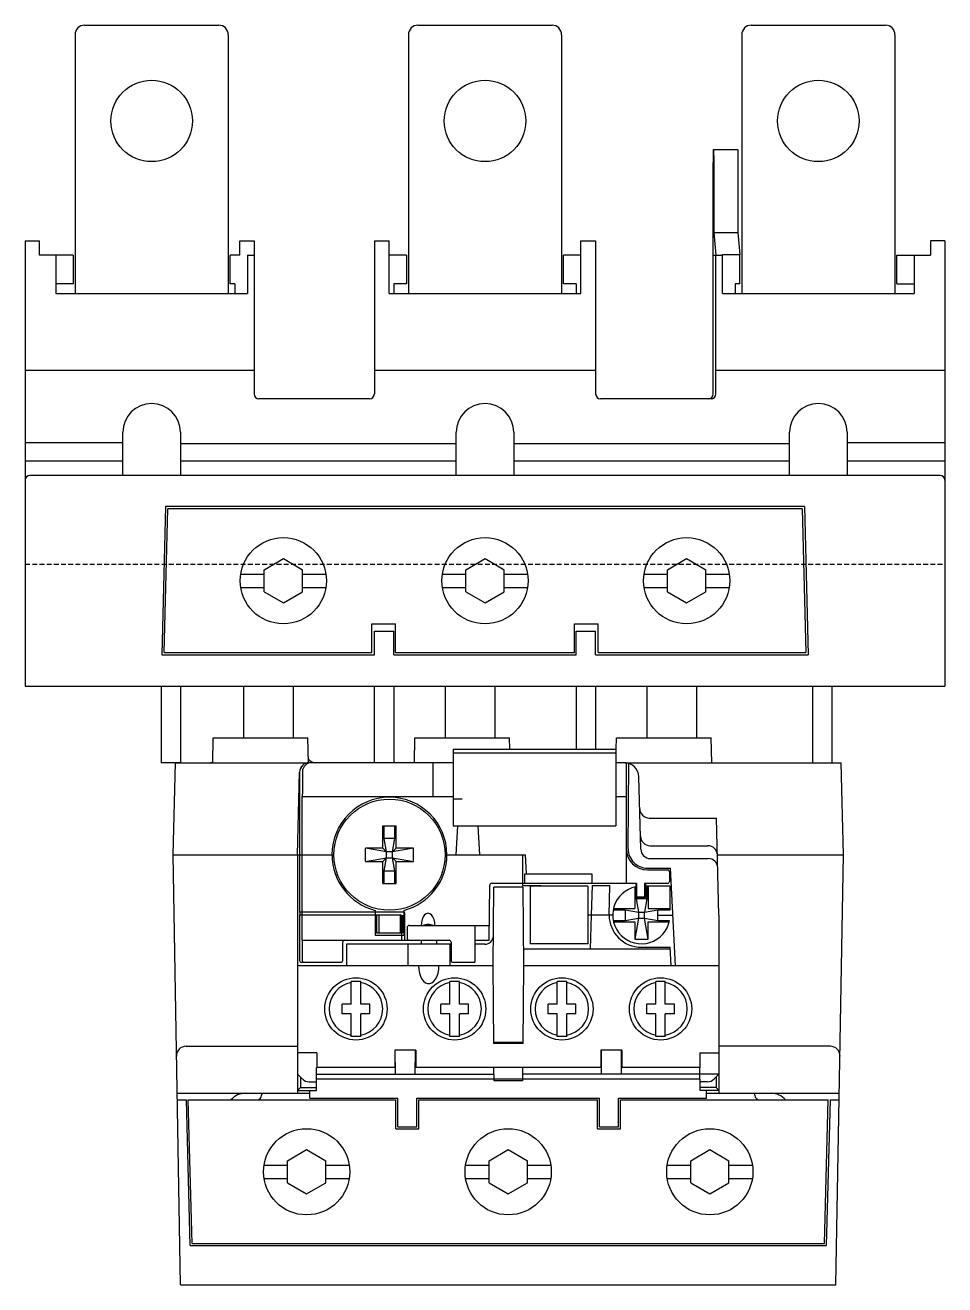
# Model space of a CAD drawing. Extents: x 0 to 96, y 0 to 131.
import ezdxf

# ---------------------------------------------------------------- set-up
doc = ezdxf.new("R2010")
doc.units = 0
doc.linetypes.add('DASHED', pattern=[0.75, 0.5, -0.25])
doc.layers.add('-15N-THT. THIẾT BỊ ĐÓNG MỞ', color=40, linetype='CONTINUOUS')

# ---------------------------------------------------------------- blocks, each defined once
blk = doc.blocks.new('06 - N - SC ROLE NHIỆT LRD4xxx')
at = {"layer": '-15N-THT. THIẾT BỊ ĐÓNG MỞ'}
for p, q in [((5.2, 55.28), (5.2, 28.28)), ((6.2, 56.28), (20.2, 56.28)), ((21.2, 55.28), (21.2, 28.28)), ((40, 55.28), (40, 28.28)), ((41, 56.28), (55, 56.28)), ((56, 55.28), (56, 28.28)), ((74.8, 55.28), (74.8, 28.28)), ((75.8, 56.28), (89.8, 56.28)), ((90.8, 55.28), (90.8, 28.28)), ((71.82, 40.78), (71.86, 43.14)), ((71.86, 43.31), (74.37, 43.31)), ((71.82, 17.78), (71.82, 40.78)), ((74.39, 40.81), (74.41, 34.64)), ((71.9, 34.64), (74.41, 34.64)), ((71.9, 34.64), (72.1, 32.28)), ((74.41, 34.64), (74.6, 32.33)), ((0, 33.78), (0, -12.72)), ((0, 33.78), (1.5, 33.78)), ((1.5, 32.28), (1.5, 33.78)), ((22.4, 33.78), (23.9, 33.78)), ((22.4, 32.28), (22.4, 33.78)), ((23.9, 33.78), (23.9, 17.78)), ((36.45, 33.78), (36.45, 17.78)), ((36.45, 33.78), (38, 33.78)), ((38, 28.28), (38, 33.78)), ((58, 28.28), (58, 33.78)), ((58, 33.78), (59.55, 33.78)), ((59.55, 33.78), (59.55, 17.78)), ((96, 33.78), (94.5, 33.78)), ((94.5, 33.78), (94.5, 32.28)), ((96, 33.78), (96, -12.72)), ((5, 32.28), (1.5, 32.28)), ((3.2, 32.28), (3.2, 28.28)), ((5, 32.28), (5, 29.28)), ((21.4, 29.28), (21.4, 32.28)), ((22.4, 32.28), (21.4, 32.28)), ((23.2, 32.28), (23.2, 28.28)), ((23.2, 32.28), (23.9, 32.28)), ((39.8, 32.28), (38, 32.28)), ((39.8, 32.28), (39.8, 29.28)), ((58, 32.28), (56.2, 32.28)), ((56.2, 29.28), (56.2, 32.28)), ((71.82, 32.28), (72.8, 32.28)), ((72.1, 17.78), (72.1, 32.28)), ((72.8, 32.33), (74.6, 32.33)), ((72.8, 28.28), (72.8, 32.33)), ((74.6, 29.28), (74.6, 32.33)), ((91, 29.28), (91, 32.28)), ((91, 32.28), (94.5, 32.28)), ((92.8, 32.28), (92.8, 28.28)), ((5, 29.28), (3.2, 29.28)), ((21.9, 29.28), (21.4, 29.28)), ((21.9, 29.28), (21.9, 28.28)), ((38.5, 29.28), (38.5, 28.28)), ((39.8, 29.28), (38.5, 29.28)), ((57.5, 29.28), (56.2, 29.28)), ((57.5, 29.28), (57.5, 28.28)), ((74.1, 29.28), (74.1, 28.28)), ((74.6, 29.28), (74.1, 29.28)), ((91, 29.28), (92.8, 29.28)), ((3.2, 28.28), (23.2, 28.28)), ((38, 28.28), (38.5, 28.28)), ((38.5, 28.28), (58, 28.28)), ((72.8, 28.28), (92.8, 28.28)), ((0, 20.28), (23.9, 20.28)), ((36.45, 20.28), (59.55, 20.28)), ((72.1, 20.28), (96, 20.28)), ((35.95, 17.28), (24.4, 17.28)), ((71.6, 17.28), (60.05, 17.28)), ((71.38, 17.28), (71.35, 17.28)), ((10.2, 9.28), (10.2, 13.78)), ((16.2, 13.78), (16.2, 9.28)), ((45, 9.28), (45, 13.78)), ((51, 13.78), (51, 9.28)), ((79.8, 9.28), (79.8, 13.78)), ((85.8, 13.78), (85.8, 9.28)), ((0, 12.72), (10.2, 12.72)), ((16.2, 12.62), (45, 12.62)), ((51, 12.62), (79.8, 12.62)), ((85.8, 12.72), (96, 12.72)), ((0, 10.81), (10.2, 10.81)), ((16.2, 10.81), (45, 10.81)), ((51, 10.81), (79.8, 10.81)), ((85.8, 10.81), (96, 10.81)), ((95.5, 9.28), (0.5, 9.28)), ((14.66, 6.03), (14.25, -9.47)), ((14.5, -9.22), (14.9, 5.78)), ((81.34, 6.03), (14.66, 6.03)), ((81.1, 5.78), (14.9, 5.78)), ((81.1, 5.78), (81.5, -9.22)), ((81.34, 6.03), (81.75, -9.47)), ((24.95, -0.57), (26.95, 0.59)), ((26.95, 0.59), (28.95, -0.57)), ((46, -0.57), (48, 0.59)), ((48, 0.59), (50, -0.57)), ((67.05, -0.57), (69.05, 0.59)), ((69.05, 0.59), (71.05, -0.57)), ((22.5, -1.02), (24.95, -1.02)), ((24.95, -2.88), (24.95, -0.57)), ((28.95, -2.88), (28.95, -0.57)), ((28.95, -1.02), (31.4, -1.02)), ((43.55, -1.02), (46, -1.02)), ((46, -2.88), (46, -0.57)), ((50, -2.88), (50, -0.57)), ((50, -1.02), (52.44, -1.02)), ((64.6, -1.02), (67.05, -1.02)), ((67.05, -2.88), (67.05, -0.57)), ((71.05, -2.88), (71.05, -0.57)), ((71.05, -1.02), (73.5, -1.02)), ((22.5, -2.42), (24.95, -2.42)), ((28.95, -2.42), (31.4, -2.42)), ((43.55, -2.42), (46, -2.42)), ((50, -2.42), (52.44, -2.42)), ((64.6, -2.42), (67.05, -2.42)), ((71.05, -2.42), (73.5, -2.42)), ((24.95, -2.88), (26.95, -4.03)), ((26.95, -4.03), (28.95, -2.88)), ((46, -2.88), (48, -4.03)), ((48, -4.03), (50, -2.88)), ((67.05, -2.88), (69.05, -4.03)), ((69.05, -4.03), (71.05, -2.88)), ((36.2, -9.22), (36.2, -6.22)), ((36.2, -6.22), (38.65, -6.22)), ((38.65, -9.22), (38.65, -6.22)), ((57.35, -9.22), (57.35, -6.22)), ((57.35, -6.22), (59.8, -6.22)), ((59.8, -9.22), (59.8, -6.22)), ((36.47, -6.97), (38.47, -6.97)), ((36.47, -9.47), (36.47, -6.97)), ((38.47, -9.47), (38.47, -6.97)), ((57.53, -9.47), (57.53, -6.97)), ((57.53, -6.97), (59.53, -6.97)), ((59.53, -9.47), (59.53, -6.97)), ((14.25, -9.47), (36.47, -9.47)), ((14.5, -9.22), (36.2, -9.22)), ((38.47, -9.47), (57.53, -9.47)), ((38.65, -9.22), (57.35, -9.22)), ((59.53, -9.47), (81.75, -9.47)), ((59.8, -9.22), (81.5, -9.22)), ((0, -12.72), (96, -12.72)), ((14.2, -12.72), (14.2, -20.72)), ((16.2, -12.72), (16.2, -20.72)), ((22.78, -12.72), (22.78, -18.12)), ((27.98, -12.72), (27.98, -18.12)), ((36.45, -20.72), (36.45, -12.72)), ((38.5, -12.72), (38.5, -20.72)), ((43.83, -12.72), (43.83, -18.12)), ((49.03, -12.72), (49.03, -18.12)), ((57.5, -12.72), (57.5, -19.3)), ((59.55, -12.72), (59.55, -19.3)), ((64.88, -12.72), (64.88, -18.12)), ((70.08, -12.72), (70.08, -18.12)), ((82.2, -12.72), (82.2, -20.72)), ((84.2, -12.72), (84.2, -20.72)), ((19.58, -20.72), (19.64, -18.12)), ((19.64, -18.12), (29.51, -18.12)), ((29.58, -20.72), (29.51, -18.12)), ((40.63, -20.72), (40.69, -18.12)), ((40.69, -18.12), (50.56, -18.12)), ((50.59, -19.3), (50.56, -18.12)), ((61.71, -19.3), (61.74, -18.12)), ((61.74, -18.12), (71.61, -18.12)), ((71.68, -20.72), (71.61, -18.12)), ((44.67, -19.3), (44.67, -27.3)), ((44.67, -19.3), (61.67, -19.3)), ((44.67, -19.7), (61.67, -19.7)), ((61.67, -19.3), (61.67, -27.3)), ((16.2, -20.72), (14.2, -20.72)), ((15.43, -30.32), (15.68, -20.72)), ((15.68, -20.72), (29.42, -20.72)), ((29.65, -20.7), (44.67, -20.7)), ((38.5, -20.72), (36.45, -20.72)), ((42.55, -20.7), (42.55, -24.25)), ((61.67, -20.7), (62.75, -20.7)), ((62.62, -20.72), (85.17, -20.72)), ((62.75, -20.7), (62.75, -33.3)), ((62.95, -29.7), (63.03, -20.79)), ((85.42, -30.32), (85.17, -20.72)), ((28.42, -30.32), (28.65, -21.7)), ((28.65, -21.7), (28.65, -36.3)), ((64.26, -29.75), (64.06, -22.18)), ((28.88, -24.25), (28.88, -39.25)), ((28.88, -24.25), (44.67, -24.25)), ((44.67, -24.5), (45.6, -24.5)), ((61.67, -24.25), (62.75, -24.25)), ((37.33, -29.62), (37.33, -27.32)), ((37.33, -27.32), (38.73, -27.32)), ((37.47, -28.62), (37.47, -27.32)), ((38.58, -28.62), (38.58, -27.32)), ((38.73, -29.62), (38.73, -27.32)), ((44.67, -27.3), (61.67, -27.3)), ((44.98, -30.32), (45.16, -27.3)), ((47.47, -30.32), (47.28, -27.3)), ((65.15, -26.49), (72.16, -26.49)), ((72.42, -36.62), (72.16, -26.49)), ((38.58, -28.62), (37.47, -28.62)), ((37.71, -30.01), (37.47, -28.62)), ((38.34, -30.01), (38.58, -28.62)), ((35.53, -31.02), (35.53, -29.62)), ((37.33, -29.62), (35.53, -29.62)), ((37.71, -30.01), (35.53, -29.62)), ((37.71, -30.01), (37.33, -29.62)), ((37.71, -30.64), (37.71, -30.01)), ((38.34, -30.01), (37.71, -30.01)), ((40.53, -29.62), (38.34, -30.01)), ((38.34, -30.01), (38.73, -29.62)), ((38.34, -30.64), (38.34, -30.01)), ((40.53, -29.62), (38.73, -29.62)), ((40.53, -31.02), (40.53, -29.62)), ((65.23, -29.38), (71.26, -29.38)), ((16.21, -75.22), (15.43, -30.32)), ((15.43, -30.32), (32.02, -30.32)), ((28.43, -30.32), (28.43, -55.22)), ((35.53, -31.02), (37.71, -30.64)), ((35.53, -31.02), (37.33, -31.02)), ((37.33, -31.02), (37.71, -30.64)), ((37.33, -33.32), (37.33, -31.02)), ((37.47, -32.02), (37.71, -30.64)), ((37.71, -30.64), (38.34, -30.64)), ((38.34, -30.64), (40.53, -31.02)), ((38.73, -31.02), (38.34, -30.64)), ((38.58, -32.02), (38.34, -30.64)), ((38.73, -31.02), (40.53, -31.02)), ((38.73, -33.32), (38.73, -31.02)), ((44.02, -30.32), (52.22, -30.32)), ((51.93, -30.32), (51.93, -33.52)), ((52.33, -32.3), (52.22, -30.32)), ((65.26, -30.72), (71.3, -30.72)), ((72.26, -30.32), (85.42, -30.32)), ((84.64, -75.22), (85.42, -30.32)), ((37.47, -32.02), (38.58, -32.02)), ((37.47, -33.32), (37.47, -32.02)), ((38.58, -33.32), (38.58, -32.02)), ((52.15, -32.3), (59.15, -32.3)), ((52.15, -33.3), (52.15, -32.3)), ((59.15, -32.3), (59.15, -33.3)), ((64.95, -31.72), (67.37, -31.72)), ((64.95, -31.9), (67.05, -31.9)), ((67.25, -32.1), (67.25, -33.1)), ((67.9, -41.92), (67.37, -31.72)), ((37.33, -33.32), (38.73, -33.32)), ((48.45, -39.25), (48.5, -33.5)), ((48.7, -33.3), (63.82, -33.3)), ((48.84, -41.92), (48.91, -33.72)), ((51.94, -33.72), (48.91, -33.72)), ((51.93, -33.52), (53.82, -33.52)), ((51.94, -33.72), (52.01, -41.92)), ((58.73, -33.62), (52.73, -33.62)), ((52.73, -33.62), (52.73, -39.62)), ((53.83, -33.62), (53.82, -33.52)), ((58.73, -33.62), (58.73, -39.62)), ((59.12, -36.62), (59.21, -33.52)), ((59.21, -33.52), (61.04, -33.52)), ((60.96, -36.62), (61.04, -33.52)), ((63.63, -33.7), (63.63, -35.92)), ((63.74, -33.3), (63.74, -34.8)), ((63.77, -33.67), (63.77, -34.92)), ((63.82, -33.3), (63.82, -34.71)), ((64.65, -33.3), (64.65, -34.71)), ((64.65, -33.3), (67.05, -33.3)), ((64.74, -33.3), (64.74, -34.8)), ((67.33, -33.62), (64.74, -33.62)), ((64.88, -33.62), (64.88, -34.92)), ((65.03, -33.62), (65.03, -35.92)), ((67.33, -36.06), (67.33, -33.62)), ((63.82, -34.71), (63.74, -34.8)), ((63.74, -34.8), (64.74, -34.8)), ((64.88, -34.92), (63.77, -34.92)), ((63.77, -34.92), (64.01, -36.31)), ((63.82, -34.71), (64.65, -34.71)), ((64.89, -34.92), (64.64, -36.31)), ((64.65, -34.71), (64.74, -34.8)), ((28.65, -36.3), (39.51, -36.3)), ((28.65, -36.61), (28.65, -41.35)), ((28.65, -36.61), (39.19, -36.61)), ((36.53, -36.13), (36.53, -38.72)), ((36.68, -36.62), (36.68, -38.47)), ((36.92, -36.62), (36.92, -38.47)), ((39.13, -36.62), (39.13, -38.47)), ((39.29, -36.71), (39.29, -39.25)), ((39.38, -36.62), (39.38, -38.47)), ((39.53, -36.13), (39.53, -38.72)), ((39.61, -36.4), (39.61, -39.25)), ((61.33, -36.62), (58.72, -36.62)), ((59.02, -40.17), (59.12, -36.62)), ((61.38, -36.06), (62.63, -36.06)), ((61.41, -35.92), (63.63, -35.92)), ((62.63, -36.06), (62.63, -37.18)), ((62.63, -36.06), (64.01, -36.31)), ((64.01, -36.31), (64.01, -36.94)), ((64.01, -36.31), (64.64, -36.31)), ((64.64, -36.31), (66.03, -36.06)), ((64.64, -36.94), (64.64, -36.31)), ((65.03, -35.92), (67.33, -35.92)), ((66.02, -36.62), (67.62, -36.62)), ((66.03, -37.18), (66.03, -36.06)), ((66.03, -36.06), (67.33, -36.06)), ((72.42, -36.62), (72.42, -55.22)), ((39.86, -37.95), (39.86, -39)), ((40.11, -37.7), (48.46, -37.7)), ((46.95, -37.7), (46.95, -41.55)), ((61.38, -37.18), (62.63, -37.18)), ((61.41, -37.32), (63.63, -37.32)), ((62.63, -37.18), (64.01, -36.94)), ((64.01, -36.94), (63.63, -39.12)), ((63.63, -37.32), (63.63, -39.12)), ((64.01, -36.94), (64.64, -36.94)), ((64.64, -36.94), (66.03, -37.18)), ((65.03, -39.12), (64.64, -36.94)), ((65.03, -37.32), (67.24, -37.32)), ((65.03, -39.12), (65.03, -37.32)), ((66.03, -37.18), (67.27, -37.18)), ((28.88, -39.25), (44.26, -39.25)), ((28.93, -39.25), (28.93, -41.35)), ((36.53, -38.72), (39.53, -38.72)), ((36.68, -38.47), (39.38, -38.47)), ((41.33, -39.25), (41.33, -39.67)), ((42.93, -39.25), (42.93, -39.67)), ((46.95, -39.25), (48.45, -39.25)), ((63.63, -39.12), (65.03, -39.12)), ((33.15, -41.35), (33.15, -39.45)), ((33.53, -39.67), (33.53, -41.92)), ((44.46, -39.67), (33.53, -39.67)), ((39.93, -39.67), (39.93, -41.92)), ((44.33, -39.67), (44.33, -41.92)), ((44.46, -39.45), (44.46, -41.35)), ((47.97, -39.67), (46.95, -39.67)), ((67.34, -40.17), (51.99, -40.17)), ((58.73, -39.62), (52.73, -39.62)), ((64.32, -39.98), (67.33, -39.98)), ((67.43, -41.92), (67.33, -39.98)), ((48.84, -41.92), (28.43, -41.92)), ((28.85, -41.55), (32.95, -41.55)), ((44.66, -41.55), (46.95, -41.55)), ((48.91, -50.02), (48.84, -41.87)), ((52.01, -41.92), (51.94, -50.02)), ((72.43, -41.92), (52.01, -41.92)), ((35.03, -43.54), (34.03, -43.54)), ((34.03, -45.92), (34.03, -43.54)), ((35.03, -45.92), (35.03, -43.54)), ((44.33, -45.92), (44.33, -43.54)), ((45.33, -43.54), (44.33, -43.54)), ((45.33, -45.92), (45.33, -43.54)), ((55.53, -45.92), (55.53, -43.54)), ((56.53, -43.54), (55.53, -43.54)), ((56.53, -45.92), (56.53, -43.54)), ((65.83, -45.92), (65.83, -43.54)), ((66.82, -43.54), (65.83, -43.54)), ((66.82, -45.92), (66.82, -43.54)), ((33.08, -46.92), (33.08, -45.92)), ((34.03, -45.92), (33.08, -45.92)), ((35.98, -45.92), (35.03, -45.92)), ((35.98, -46.92), (35.98, -45.92)), ((43.38, -46.92), (43.38, -45.92)), ((44.33, -45.92), (43.38, -45.92)), ((46.28, -45.92), (45.33, -45.92)), ((46.28, -46.92), (46.28, -45.92)), ((54.58, -46.92), (54.58, -45.92)), ((55.53, -45.92), (54.58, -45.92)), ((57.48, -45.92), (56.53, -45.92)), ((57.48, -46.92), (57.48, -45.92)), ((65.83, -45.92), (64.88, -45.92)), ((64.88, -46.92), (64.88, -45.92)), ((67.77, -45.92), (66.82, -45.92)), ((67.77, -46.92), (67.77, -45.92)), ((34.03, -46.92), (33.08, -46.92)), ((34.03, -49.3), (34.03, -46.92)), ((35.03, -49.3), (35.03, -46.92)), ((35.98, -46.92), (35.03, -46.92)), ((44.33, -46.92), (43.38, -46.92)), ((44.33, -49.3), (44.33, -46.92)), ((45.33, -49.3), (45.33, -46.92)), ((46.28, -46.92), (45.33, -46.92)), ((55.53, -46.92), (54.58, -46.92)), ((55.53, -49.3), (55.53, -46.92)), ((56.53, -49.3), (56.53, -46.92)), ((57.48, -46.92), (56.53, -46.92)), ((65.83, -46.92), (64.88, -46.92)), ((65.83, -49.3), (65.83, -46.92)), ((66.82, -49.3), (66.82, -46.92)), ((67.77, -46.92), (66.82, -46.92)), ((35.03, -49.3), (34.03, -49.3)), ((45.33, -49.3), (44.33, -49.3)), ((51.94, -49.92), (48.91, -49.92)), ((56.53, -49.3), (55.53, -49.3)), ((66.82, -49.3), (65.83, -49.3)), ((16.79, -50.32), (28.43, -50.32)), ((30.43, -51.02), (28.43, -51.02)), ((30.43, -51.02), (30.43, -52.52)), ((40.78, -50.72), (38.58, -50.72)), ((38.58, -50.72), (38.58, -52.52)), ((38.64, -53.22), (38.62, -50.72)), ((40.71, -53.22), (40.73, -50.72)), ((40.78, -50.72), (40.78, -52.52)), ((51.98, -50.02), (48.88, -50.02)), ((60.08, -50.72), (60.08, -52.52)), ((62.28, -50.72), (60.08, -50.72)), ((60.12, -50.72), (60.14, -53.22)), ((62.23, -50.72), (62.21, -53.22)), ((62.28, -50.72), (62.28, -52.52)), ((70.43, -51.02), (72.43, -51.02)), ((70.43, -51.02), (70.43, -52.52)), ((84.06, -50.32), (72.42, -50.32)), ((30.4, -54.92), (30.42, -52.52)), ((38.63, -52.52), (30.43, -52.52)), ((60.13, -52.52), (40.72, -52.52)), ((48.95, -53.92), (48.93, -52.52)), ((51.92, -52.52), (51.9, -53.92)), ((70.42, -52.52), (62.23, -52.52)), ((70.45, -54.92), (70.43, -52.52)), ((28.43, -53.22), (28.93, -53.73)), ((28.73, -53.52), (28.73, -54.62)), ((30.41, -53.22), (48.94, -53.22)), ((30.41, -53.72), (70.44, -53.72)), ((72.42, -53.22), (51.91, -53.22)), ((71.92, -53.73), (72.42, -53.22)), ((72.12, -53.52), (72.12, -54.62)), ((15.86, -55.22), (29.72, -55.22)), ((28.73, -54.62), (28.43, -54.92)), ((28.43, -54.92), (30.4, -54.92)), ((28.73, -54.62), (30.4, -54.62)), ((29.64, -54.02), (30.4, -54.02)), ((29.72, -55.72), (29.72, -54.92)), ((51.91, -53.92), (48.95, -53.92)), ((71.21, -54.02), (70.45, -54.02)), ((72.12, -54.62), (70.45, -54.62)), ((72.42, -54.92), (70.45, -54.92)), ((71.12, -55.72), (71.12, -54.92)), ((71.12, -55.22), (84.99, -55.22)), ((72.12, -54.62), (72.42, -54.92)), ((15.87, -55.92), (16.83, -55.92)), ((17.22, -71.12), (16.83, -55.92)), ((17.02, -55.92), (38.7, -55.92)), ((17.42, -70.92), (17.02, -55.92)), ((29.72, -55.72), (38.9, -55.72)), ((38.7, -58.92), (38.7, -55.92)), ((38.9, -58.72), (38.9, -55.72)), ((40.9, -55.72), (59.95, -55.72)), ((40.9, -58.72), (40.9, -55.72)), ((41.1, -55.92), (59.75, -55.92)), ((41.1, -58.92), (41.1, -55.92)), ((59.75, -58.92), (59.75, -55.92)), ((59.95, -58.72), (59.95, -55.72)), ((61.95, -55.72), (71.12, -55.72)), ((61.95, -58.72), (61.95, -55.72)), ((62.15, -55.92), (83.84, -55.92)), ((62.15, -58.92), (62.15, -55.92)), ((83.44, -70.92), (83.84, -55.92)), ((84.03, -55.92), (83.63, -71.12)), ((84.03, -55.92), (84.98, -55.92)), ((38.7, -58.92), (41.1, -58.92)), ((38.9, -58.72), (40.9, -58.72)), ((59.75, -58.92), (62.15, -58.92)), ((59.95, -58.72), (61.95, -58.72)), ((27.38, -62.27), (29.38, -61.11)), ((29.38, -61.11), (31.38, -62.27)), ((48.42, -62.27), (50.42, -61.11)), ((50.42, -61.11), (52.42, -62.27)), ((69.47, -62.27), (71.47, -61.11)), ((71.47, -61.11), (73.47, -62.27)), ((24.93, -62.72), (27.38, -62.72)), ((27.38, -64.57), (27.38, -62.27)), ((31.38, -64.57), (31.38, -62.27)), ((31.38, -62.72), (33.82, -62.72)), ((45.98, -62.72), (48.42, -62.72)), ((48.42, -64.57), (48.42, -62.27)), ((52.42, -64.57), (52.42, -62.27)), ((52.42, -62.72), (54.87, -62.72)), ((67.03, -62.72), (69.47, -62.72)), ((69.47, -64.57), (69.47, -62.27)), ((73.47, -64.57), (73.47, -62.27)), ((73.47, -62.72), (75.92, -62.72)), ((24.93, -64.12), (27.38, -64.12)), ((31.38, -64.12), (33.82, -64.12)), ((45.98, -64.12), (48.42, -64.12)), ((52.42, -64.12), (54.87, -64.12)), ((67.03, -64.12), (69.47, -64.12)), ((73.47, -64.12), (75.92, -64.12)), ((27.38, -64.57), (29.38, -65.73)), ((29.38, -65.73), (31.38, -64.57)), ((48.42, -64.57), (50.42, -65.73)), ((50.42, -65.73), (52.42, -64.57)), ((69.47, -64.57), (71.47, -65.73)), ((71.47, -65.73), (73.47, -64.57)), ((17.42, -70.92), (83.44, -70.92)), ((17.22, -71.12), (83.63, -71.12)), ((16.21, -75.22), (84.64, -75.22))]:
    blk.add_line(p, q, dxfattribs=at)
at = {"layer": '-15N-THT. THIẾT BỊ ĐÓNG MỞ', "color": 6, "linetype": 'DASHED'}
blk.add_line((0, 0), (96, 0), dxfattribs=at)
at = {"layer": '-15N-THT. THIẾT BỊ ĐÓNG MỞ'}
for points in [[(71.86, 43.31), (71.87, 43.28), (71.87, 43.23), (71.87, 43.16), (71.87, 43.05), (71.87, 42.93), (71.87, 42.78), (71.88, 42.6), (71.88, 42.41), (71.88, 42.19), (71.88, 41.94), (71.88, 41.68), (71.88, 41.41), (71.88, 41.12), (71.9, 34.64)], [(71.86, 43.14), (71.86, 43.22), (71.86, 43.28), (71.86, 43.3), (71.86, 43.31)], [(74.37, 43.31), (74.38, 43.28), (74.38, 43.23), (74.38, 43.16), (74.38, 43.05), (74.38, 42.93), (74.38, 42.78), (74.38, 42.6), (74.39, 42.41), (74.39, 42.19), (74.39, 41.94), (74.39, 41.68), (74.39, 41.41), (74.39, 41.12), (74.39, 40.81)], [(28.93, -24.25), (28.93, -24.25), (28.94, -24.24), (28.94, -24.24), (28.94, -24.24), (28.94, -24.24), (28.94, -24.23), (28.94, -24.23), (28.94, -24.22), (28.94, -24.21), (28.95, -24.2), (28.95, -24.2), (28.95, -24.19), (28.95, -24.18), (28.95, -24.16), (28.95, -24.15), (28.95, -24.14), (28.95, -24.13), (28.95, -24.11), (28.96, -24.1), (28.96, -24.08), (28.96, -24.06), (28.96, -24.05), (28.96, -24.03), (28.96, -24.01), (28.96, -23.99), (28.96, -23.97), (28.96, -23.95), (28.97, -23.93), (28.97, -23.9), (28.97, -23.88), (28.97, -23.86), (28.97, -23.83), (28.97, -23.81), (28.97, -23.78), (28.97, -23.76), (28.97, -23.73), (28.97, -23.7), (28.97, -23.67), (28.98, -23.64), (28.98, -23.61), (28.98, -23.58), (28.98, -23.55), (28.98, -23.52), (28.98, -23.49), (28.98, -23.46), (28.98, -23.43), (28.98, -23.4), (28.98, -23.36), (28.98, -23.33), (28.98, -23.29), (28.98, -23.26), (28.98, -23.23), (28.99, -23.19), (28.99, -23.15), (28.99, -23.12), (28.99, -23.08), (28.99, -23.05), (28.99, -23.01), (28.99, -22.97), (28.99, -22.94), (28.99, -22.9), (28.99, -22.86), (28.99, -22.82), (28.99, -22.78), (28.99, -22.75), (28.99, -22.71), (28.99, -22.67), (28.99, -22.63), (28.99, -22.59), (28.99, -22.55), (28.99, -22.52), (28.99, -22.48), (28.99, -22.44), (28.99, -22.4), (28.99, -22.36), (28.99, -22.32), (28.99, -22.28), (28.99, -22.25), (28.99, -22.21), (28.99, -22.17), (28.99, -22.13), (28.99, -22.09), (28.99, -22.06), (28.99, -22.02), (28.99, -21.98), (28.99, -21.94), (28.99, -21.91), (28.99, -21.87), (28.99, -21.83), (28.99, -21.8), (28.99, -21.76), (28.98, -21.73), (28.98, -21.69), (28.98, -21.66), (28.98, -21.62), (28.98, -21.59), (28.98, -21.56), (28.98, -21.52), (28.98, -21.49), (28.98, -21.46), (28.98, -21.43), (28.98, -21.4)], [(28.65, -36.6), (28.67, -36.58), (28.69, -36.55), (28.7, -36.5), (28.7, -36.45), (28.7, -36.39), (28.69, -36.34), (28.67, -36.31), (28.65, -36.3)], [(42.77, -37.7), (42.75, -37.38), (42.68, -37.07), (42.56, -36.81), (42.42, -36.61), (42.24, -36.49), (42.06, -36.44), (41.87, -36.49), (41.7, -36.61), (41.55, -36.81), (41.44, -37.07), (41.37, -37.38), (41.34, -37.7)], [(42.58, -37.7), (42.47, -37.66), (42.34, -37.63), (42.2, -37.61), (42.06, -37.6), (41.92, -37.61), (41.78, -37.63), (41.65, -37.66), (41.53, -37.7)], [(41.06, -41.92), (41.08, -42.31), (41.15, -42.68), (41.26, -43.01), (41.41, -43.3), (41.59, -43.53), (41.8, -43.69), (42.01, -43.77), (42.24, -43.77), (42.45, -43.69), (42.66, -43.53), (42.84, -43.3), (42.99, -43.01), (43.1, -42.68), (43.17, -42.31), (43.19, -41.92)]]:
    blk.add_lwpolyline(points, dxfattribs=at)
for centre, radius in [((13.2, 46.28), 4.25), ((48, 46.28), 4.25), ((82.8, 46.28), 4.25), ((26.95, -1.72), 4.5), ((48, -1.72), 4.5), ((69.05, -1.72), 4.5), ((38.03, -30.32), 5.8), ((34.53, -46.42), 3.25), ((44.83, -46.42), 3.25), ((56.03, -46.42), 3.25), ((66.33, -46.42), 3.25), ((29.38, -63.42), 4.5), ((50.42, -63.42), 4.5), ((71.47, -63.42), 4.5)]:
    blk.add_circle(centre, radius, dxfattribs=at)
for centre, radius, start, end in [((6.2, 55.28), 1, 90, 180), ((20.2, 55.28), 1, 0, 90), ((41, 55.28), 1, 90, 180), ((55, 55.28), 1, 0, 90), ((75.8, 55.28), 1, 90, 180), ((89.8, 55.28), 1, 0, 90), ((24.4, 17.78), 0.5, 180, 270), ((35.95, 17.78), 0.5, 270, 0), ((60.05, 17.78), 0.5, 180, 270), ((71.32, 17.78), 0.5, 270, 0), ((71.6, 17.78), 0.5, 270, 0), ((13.2, 13.78), 3, 0, 180), ((48, 13.78), 3, 0, 180), ((82.8, 13.78), 3, 0, 180), ((0.5, 8.78), 0.5, 90, 180), ((95.5, 8.78), 0.5, 0, 90), ((19.2, -19.72), 1, 270.0001, 292.1018), ((29.65, -21.7), 1, 90, 180), ((29.65, -21.72), 1, 89.9998, 178.5038), ((29.93, -21.7), 1, 90, 162.6093), ((30.35, -19.72), 1, 219.2084, 270.0001), ((62.56, -22.22), 1.5, 1.5, 90.0003), ((38.02, -30.32), 6, 0, 180), ((65.15, -25.49), 1, 181.5, 270), ((65.23, -28.38), 1, 181.5, 270), ((64.95, -29.7), 2.2, 180, 270), ((64.95, -29.72), 2, 179.4999, 270.0001), ((65.26, -29.72), 1, 181.4999, 269.9969), ((71.26, -30.38), 1, 1.5, 90), ((38.03, -30.32), 6, 180, 255.5232), ((38.03, -30.32), 6, 284.4776, 360), ((71.3, -31.72), 1, 1.5, 90), ((67.05, -32.1), 0.2, 0, 90), ((48.7, -33.5), 0.2, 90.0002, 179.5), ((64.33, -36.62), 3, 101.3338, 224.9998), ((67.05, -33.1), 0.2, 270, 0), ((39.19, -36.71), 0.1, 0, 90), ((39.51, -36.4), 0.1, 0, 90), ((64.32, -36.62), 3.36, 180.0032, 270), ((40.11, -37.95), 0.25, 90, 180), ((64.33, -36.62), 3, 225.0002, 349.2643), ((33.35, -39.45), 0.2, 89.9999, 180), ((40.11, -39), 0.25, 180, 270), ((44.26, -39.45), 0.2, 0, 90), ((47.97, -38.77), 0.9, 269.9997, 359.5), ((28.85, -41.35), 0.2, 180, 270), ((29.13, -41.35), 0.2, 180, 270), ((32.95, -41.35), 0.2, 270.0001, 0), ((44.66, -41.35), 0.2, 180, 270), ((34.53, -46.42), 2.79, 100.3237, 259.6762), ((34.53, -46.42), 2.79, 280.3238, 79.6762), ((44.83, -46.42), 2.79, 100.3237, 259.6762), ((44.83, -46.42), 2.79, 280.3238, 79.6762), ((56.03, -46.42), 2.79, 100.3237, 259.6762), ((56.03, -46.42), 2.79, 280.3238, 79.6762), ((66.33, -46.42), 2.79, 100.3237, 259.6762), ((66.33, -46.42), 2.79, 280.3238, 79.6762), ((16.79, -51.32), 1, 89.9984, 181), ((84.06, -51.32), 1, 358.9993, 89.9962), ((29.64, -53.02), 1, 225.0005, 270.0007), ((71.21, -53.02), 1, 270.0042, 315.003), ((23, -57.22), 2, 90.0001, 139.4586), ((25.18, -55.42), 0.5, 156.4222, 180), ((75.68, -55.42), 0.5, 0.0001, 23.5778), ((77.85, -57.22), 2, 40.5415, 89.4851), ((24.18, -55.42), 0.5, 270, 360), ((76.68, -55.42), 0.5, 180, 269.9999)]:
    blk.add_arc(centre, radius, start, end, dxfattribs=at)

msp = doc.modelspace()

# ---------------------------------------------------------------- block references
msp.add_blockref('06 - N - SC ROLE NHIỆT LRD4xxx', (0, 75.22))

doc.saveas('drawing.dxf')
